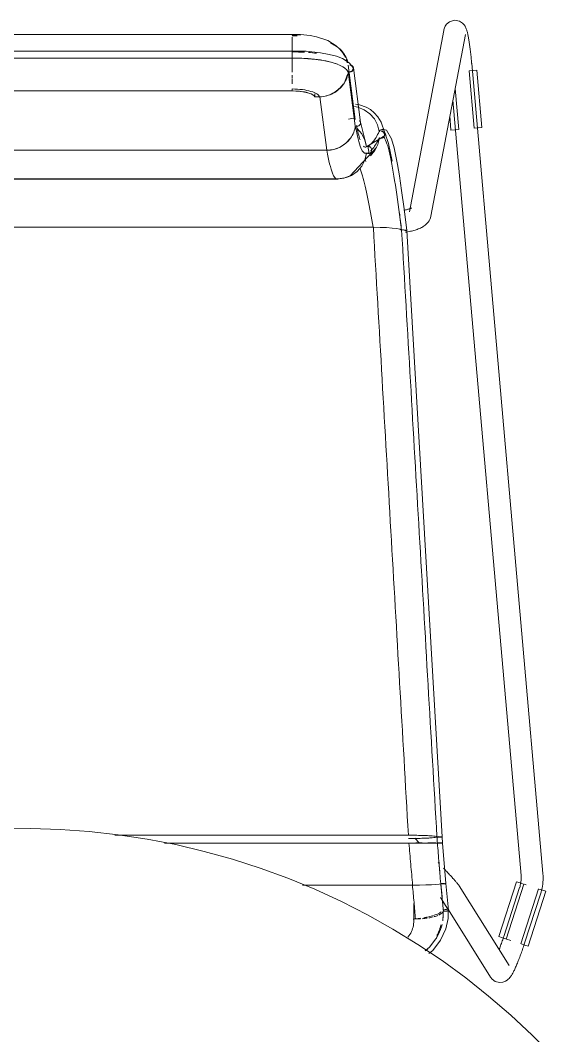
# Model space of a CAD drawing. Header units: millimetres. Extents: x 155927 to 317870, y -36033 to 97293.
# Drawn here: x 230318 to 230610, y 31394 to 31950 of the extents above; entities that cross this region are included whole.
import ezdxf

# ---------------------------------------------------------------- set-up
doc = ezdxf.new("R2010")
doc.units = ezdxf.units.MM
doc.header["$MEASUREMENT"] = 0
doc.layers.add('I-FURN', color=8, linetype='CONTINUOUS', lineweight=9)

msp = doc.modelspace()

# ---------------------------------------------------------------- linework, layer by layer
at = {"layer": 'I-FURN'}
for p, q in [((230550.89, 31946.64), (230550.52, 31945.84)), ((230551.64, 31947.72), (230550.89, 31946.64)), ((230553.22, 31949.04), (230551.64, 31947.72)), ((230553.22, 31949.04), (230555.97, 31949.88)), ((230555.97, 31949.88), (230558.73, 31949.39)), ((230558.73, 31949.39), (230560.38, 31948.35)), ((230560.38, 31948.35), (230561.24, 31947.44)), ((230561.24, 31947.44), (230561.71, 31946.74)), ((230561.71, 31946.74), (230562.02, 31946.18)), ((230562.02, 31946.18), (230562.23, 31945.7)), ((230467.17, 31942.1), (230172.32, 31942.1)), ((230467.17, 31941.93), (230467.17, 31942.1)), ((230471.69, 31942.02), (230467.17, 31942.1)), ((230467.17, 31942.08), (230467.17, 31941.8)), ((230467.17, 31940.61), (230467.17, 31938.85)), ((230476.9, 31941.5), (230471.69, 31942.02)), ((230480.4, 31940.85), (230476.9, 31941.5)), ((230486.55, 31938.82), (230480.4, 31940.85)), ((230550.08, 31944.28), (230531.26, 31844.99)), ((230543.05, 31842.76), (230561.87, 31942.05)), ((230550.17, 31944.7), (230550.08, 31944.28)), ((230550.3, 31945.22), (230550.17, 31944.7)), ((230550.52, 31945.84), (230550.3, 31945.22)), ((230562.23, 31945.7), (230562.4, 31945.28)), ((230562.4, 31945.28), (230562.54, 31944.87)), ((230562.54, 31944.87), (230562.67, 31944.48)), ((230562.67, 31944.48), (230562.78, 31944.08)), ((230562.78, 31944.08), (230562.89, 31943.68)), ((230562.89, 31943.68), (230563, 31943.27)), ((230563, 31943.27), (230563.1, 31942.84)), ((230563.1, 31942.84), (230563.19, 31942.4)), ((230563.19, 31942.4), (230563.29, 31941.94)), ((230563.29, 31941.94), (230563.39, 31941.46)), ((230563.39, 31941.46), (230563.48, 31940.96)), ((230563.48, 31940.96), (230563.58, 31940.45)), ((230467.17, 31938.58), (230467.17, 31936)), ((230467.17, 31932.82), (230467.17, 31935.84)), ((230467.17, 31935.83), (230467.17, 31932.82)), ((230491.26, 31935.95), (230486.55, 31938.82)), ((230493.24, 31934.12), (230491.26, 31935.95)), ((230563.58, 31940.45), (230563.67, 31939.92)), ((230563.67, 31939.92), (230563.76, 31939.36)), ((230563.76, 31939.36), (230563.86, 31938.8)), ((230563.86, 31938.8), (230563.95, 31938.21)), ((230563.95, 31938.21), (230564.04, 31937.61)), ((230564.04, 31937.61), (230564.13, 31936.99)), ((230564.13, 31936.99), (230564.22, 31936.35)), ((230564.22, 31936.35), (230564.31, 31935.7)), ((230564.31, 31935.7), (230564.4, 31935.04)), ((230564.4, 31935.04), (230564.48, 31934.37)), ((230467.17, 31933.06), (230172.32, 31933.06)), ((230467.17, 31933.06), (230467.17, 31929.21)), ((230474.73, 31932.91), (230467.17, 31933.06)), ((230467.17, 31932.99), (230467.17, 31933.06)), ((230467.17, 31932.79), (230467.17, 31932.99)), ((230467.17, 31932.49), (230467.17, 31932.79)), ((230467.17, 31932.1), (230467.17, 31932.49)), ((230467.17, 31931.65), (230467.17, 31932.1)), ((230467.17, 31931.15), (230467.17, 31931.65)), ((230467.17, 31930.65), (230467.17, 31931.15)), ((230467.17, 31930.18), (230467.17, 31930.65)), ((230467.17, 31929.76), (230467.17, 31930.18)), ((230467.17, 31929.43), (230467.17, 31929.76)), ((230467.17, 31929.21), (230467.17, 31929.43)), ((230482.62, 31932.11), (230474.73, 31932.91)), ((230487.34, 31931.25), (230482.62, 31932.11)), ((230491.38, 31930.17), (230487.34, 31931.25)), ((230494.55, 31928.97), (230491.38, 31930.17)), ((230494.91, 31932.05), (230493.24, 31934.12)), ((230496.24, 31929.78), (230494.91, 31932.05)), ((230564.48, 31934.37), (230564.57, 31933.68)), ((230564.57, 31933.68), (230564.65, 31932.98)), ((230564.65, 31932.98), (230564.73, 31932.27)), ((230564.73, 31932.27), (230564.82, 31931.55)), ((230564.82, 31931.55), (230564.9, 31930.83)), ((230564.9, 31930.83), (230564.97, 31930.09)), ((230564.97, 31930.09), (230565.05, 31929.35)), ((230172.32, 31929.1), (230467.17, 31929.1)), ((230467.17, 31925.31), (230467.17, 31929.13)), ((230467.17, 31929.13), (230467.17, 31925.31)), ((230473.4, 31929.02), (230467.17, 31929.1)), ((230467.17, 31925.12), (230467.17, 31921.56)), ((230479.96, 31928.49), (230473.4, 31929.02)), ((230483.97, 31927.89), (230479.96, 31928.49)), ((230488.41, 31926.93), (230483.97, 31927.89)), ((230491.84, 31925.83), (230488.41, 31926.93)), ((230498.38, 31926.67), (230494.55, 31928.97)), ((230497.78, 31925.35), (230501.63, 31895.65)), ((230500.27, 31924.29), (230498.38, 31926.67)), ((230565.05, 31929.35), (230565.12, 31928.61)), ((230565.12, 31928.61), (230565.2, 31927.86)), ((230565.2, 31927.86), (230565.27, 31927.11)), ((230565.27, 31927.11), (230565.33, 31926.36)), ((230565.33, 31926.36), (230565.35, 31926.2)), ((230604.3, 31482.88), (230565.35, 31926.2)), ((230467.17, 31919.93), (230467.17, 31918.09)), ((230501.65, 31892.11), (230497.81, 31921.81)), ((230498.56, 31919.38), (230498.24, 31921.82)), ((230500.62, 31923.79), (230504.48, 31894.01)), ((230563.93, 31922.22), (230566.69, 31890.81)), ((230564.05, 31922.23), (230566.12, 31922.41)), ((230566.12, 31922.41), (230568.16, 31922.59)), ((230568.16, 31922.59), (230570.92, 31891.18)), ((230467.17, 31916.12), (230467.17, 31917.61)), ((230467.17, 31916.13), (230467.17, 31915.11)), ((230467.17, 31911.26), (230172.32, 31911.26)), ((230172.32, 31911.2), (230467.17, 31911.2)), ((230467.17, 31911.2), (230470.21, 31911.09)), ((230470.21, 31911.09), (230473.06, 31910.77)), ((230473.06, 31910.77), (230475.55, 31910.26)), ((230475.55, 31910.26), (230477.54, 31909.59)), ((230477.54, 31909.59), (230478.89, 31908.8)), ((230478.89, 31908.8), (230479.53, 31907.94)), ((230479.53, 31907.94), (230479.53, 31909.6)), ((230479.53, 31907.94), (230482.24, 31908.01)), ((230482.24, 31908.01), (230486.1, 31878.73)), ((230558.24, 31890.07), (230556.27, 31912.55)), ((230503.03, 31902.35), (230501.28, 31902.72)), ((230501.28, 31902.71), (230503.02, 31902.34)), ((230504.02, 31903.69), (230501.75, 31903.98)), ((230506.54, 31900.95), (230503.03, 31902.35)), ((230507.62, 31902.39), (230504.02, 31903.69)), ((230509.89, 31901.05), (230507.62, 31902.39)), ((230555.06, 31906.18), (230592.34, 31481.83)), ((230501.51, 31896.43), (230498.01, 31895.75)), ((230509.62, 31898.78), (230506.54, 31900.95)), ((230512.1, 31895.95), (230509.62, 31898.78)), ((230512.06, 31899.27), (230509.89, 31901.05)), ((230514.05, 31897.03), (230512.06, 31899.27)), ((230515.86, 31894.2), (230514.05, 31897.03)), ((230553.32, 31897.59), (230554.01, 31889.7)), ((230502.12, 31891.95), (230502.62, 31891.91)), ((230502.62, 31891.91), (230503.11, 31891.99)), ((230505.14, 31887.74), (230502.64, 31890.61)), ((230503.11, 31891.99), (230503.56, 31892.19)), ((230503.56, 31892.19), (230503.94, 31892.49)), ((230503.94, 31892.49), (230504.24, 31892.87)), ((230504.24, 31894.69), (230503.95, 31895.08)), ((230504.43, 31894.25), (230504.24, 31894.69)), ((230504.24, 31892.87), (230504.43, 31893.31)), ((230504.49, 31893.78), (230504.43, 31894.25)), ((230504.43, 31893.31), (230504.49, 31893.78)), ((230504.46, 31894.09), (230507.43, 31882.48)), ((230513.85, 31892.63), (230512.1, 31895.95)), ((230514.75, 31889), (230513.85, 31892.63)), ((230519.85, 31882.49), (230515.86, 31894.2)), ((230568.88, 31891), (230566.81, 31890.82)), ((230570.92, 31891.18), (230568.88, 31891)), ((230496.53, 31882.6), (230499.02, 31885.34)), ((230506.9, 31884.34), (230505.14, 31887.74)), ((230517.43, 31886.44), (230508.04, 31880.73)), ((230514.8, 31885.51), (230514.01, 31881.9)), ((230514.02, 31881.9), (230514.8, 31885.51)), ((230514.74, 31889.09), (230514.75, 31889)), ((230514.75, 31889), (230515, 31889.1)), ((230514.99, 31889.1), (230514.75, 31889)), ((230515.27, 31885.36), (230514.8, 31885.51)), ((230514.8, 31885.51), (230515.27, 31885.36)), ((230515.77, 31885.33), (230515.27, 31885.36)), ((230515.27, 31885.36), (230515.77, 31885.33)), ((230516.57, 31890.22), (230515.66, 31889.92)), ((230516.21, 31889.13), (230515.72, 31889.21)), ((230515.72, 31889.2), (230516.21, 31889.13)), ((230516.26, 31885.42), (230515.77, 31885.33)), ((230515.77, 31885.33), (230516.27, 31885.42)), ((230516.21, 31889.13), (230516.66, 31888.93)), ((230516.67, 31888.94), (230516.21, 31889.13)), ((230516.71, 31885.63), (230516.26, 31885.42)), ((230516.27, 31885.42), (230516.72, 31885.63)), ((230518.76, 31889.69), (230516.57, 31890.22)), ((230516.66, 31888.93), (230517.05, 31888.63)), ((230517.06, 31888.63), (230516.67, 31888.94)), ((230517.09, 31885.95), (230516.71, 31885.63)), ((230516.72, 31885.63), (230517.09, 31885.95)), ((230517.05, 31888.63), (230517.35, 31888.23)), ((230517.36, 31888.23), (230517.06, 31888.63)), ((230517.38, 31886.35), (230517.09, 31885.95)), ((230517.09, 31885.95), (230517.38, 31886.35)), ((230517.35, 31888.23), (230517.55, 31887.78)), ((230517.55, 31887.78), (230517.36, 31888.23)), ((230517.56, 31886.81), (230517.38, 31886.35)), ((230517.38, 31886.35), (230517.57, 31886.81)), ((230517.55, 31887.78), (230517.62, 31887.3)), ((230517.63, 31887.3), (230517.55, 31887.78)), ((230517.62, 31887.3), (230517.56, 31886.81)), ((230517.57, 31886.81), (230517.63, 31887.3)), ((230521.53, 31885.05), (230518.76, 31889.69)), ((230522.93, 31880.05), (230521.53, 31885.05)), ((230556.06, 31889.88), (230554.01, 31889.7)), ((230558.12, 31890.06), (230556.06, 31889.88)), ((230489.87, 31879.21), (230493.42, 31880.52)), ((230493.42, 31880.52), (230496.53, 31882.6)), ((230513.31, 31880.25), (230498.71, 31864.55)), ((230507.79, 31880.63), (230506.9, 31884.34)), ((230507.43, 31882.48), (230507.76, 31880.61)), ((230507.79, 31880.63), (230508.26, 31880.79)), ((230508.26, 31880.79), (230507.79, 31880.63)), ((230508.26, 31880.79), (230508.76, 31880.83)), ((230508.76, 31880.83), (230508.26, 31880.79)), ((230509.3, 31877.02), (230508.47, 31880.91)), ((230508.76, 31880.83), (230509.25, 31880.74)), ((230509.25, 31880.75), (230508.76, 31880.83)), ((230509.7, 31880.55), (230509.25, 31880.75)), ((230509.25, 31880.74), (230509.7, 31880.54)), ((230510.08, 31880.23), (230509.7, 31880.55)), ((230509.7, 31880.54), (230510.08, 31880.23)), ((230510.08, 31880.23), (230510.37, 31879.83)), ((230510.38, 31879.83), (230510.08, 31880.23)), ((230510.37, 31879.83), (230510.56, 31879.37)), ((230510.57, 31879.37), (230510.38, 31879.83)), ((230514.01, 31881.9), (230512.37, 31878.58)), ((230512.38, 31878.57), (230514.02, 31881.9)), ((230521.76, 31872.83), (230519.85, 31882.49)), ((230524.73, 31871.03), (230522.93, 31880.05)), ((230486.1, 31878.73), (230153.39, 31878.73)), ((230153.39, 31878.73), (230486.1, 31878.73)), ((230486.1, 31878.73), (230489.82, 31879.19)), ((230509.6, 31877.15), (230506.72, 31877.11)), ((230506.9, 31873.41), (230507.79, 31877.12)), ((230508.26, 31876.96), (230507.79, 31877.12)), ((230507.79, 31877.12), (230508.26, 31876.96)), ((230508.76, 31876.92), (230508.26, 31876.96)), ((230508.26, 31876.96), (230508.76, 31876.92)), ((230509.25, 31877.01), (230508.76, 31876.92)), ((230508.76, 31876.92), (230509.25, 31877)), ((230509.7, 31877.21), (230509.25, 31877.01)), ((230509.25, 31877), (230509.7, 31877.21)), ((230510.08, 31877.52), (230509.7, 31877.21)), ((230509.7, 31877.21), (230510.08, 31877.52)), ((230512.36, 31878.57), (230509.97, 31875.74)), ((230509.97, 31875.74), (230512.38, 31878.57)), ((230510.37, 31877.92), (230510.08, 31877.52)), ((230510.08, 31877.52), (230510.38, 31877.92)), ((230510.56, 31878.39), (230510.37, 31877.92)), ((230510.38, 31877.92), (230510.57, 31878.39)), ((230510.56, 31879.37), (230510.63, 31878.88)), ((230510.63, 31878.88), (230510.56, 31878.39)), ((230510.63, 31878.88), (230510.57, 31879.37)), ((230510.57, 31878.39), (230510.63, 31878.88)), ((230505.14, 31870.02), (230502.63, 31867.15)), ((230502.64, 31867.14), (230505.14, 31870.01)), ((230506.89, 31873.41), (230505.14, 31870.02)), ((230505.14, 31870.01), (230506.9, 31873.41)), ((230525.77, 31864.72), (230524.73, 31871.03)), ((230492.14, 31863.13), (230147.35, 31863.13)), ((230147.35, 31863.13), (230492.14, 31863.13)), ((230147.89, 31862.98), (230452.69, 31862.98)), ((230452.69, 31862.98), (230491.6, 31862.98)), ((230495.35, 31863.42), (230491.6, 31862.98)), ((230495.93, 31863.61), (230492.14, 31863.13)), ((230492.14, 31863.13), (230495.93, 31863.6)), ((230499.81, 31865.15), (230495.35, 31863.42)), ((230499.5, 31864.98), (230495.93, 31863.61)), ((230495.93, 31863.6), (230499.5, 31864.97)), ((230498.71, 31864.55), (230496.79, 31863.85)), ((230502.63, 31867.15), (230499.5, 31864.98)), ((230499.5, 31864.97), (230502.64, 31867.14)), ((230526.95, 31856.7), (230525.77, 31864.72)), ((230528.31, 31846.77), (230526.95, 31856.7)), ((230529.86, 31834.91), (230528.31, 31846.77)), ((230529.18, 31846.12), (230528.72, 31846.02)), ((230529.63, 31846.22), (230529.18, 31846.12)), ((230530.05, 31846.33), (230529.63, 31846.22)), ((230530.45, 31846.44), (230530.05, 31846.33)), ((230530.81, 31846.54), (230530.45, 31846.44)), ((230531.15, 31846.65), (230530.81, 31846.54)), ((230531.45, 31846.76), (230531.15, 31846.65)), ((230531.72, 31846.86), (230531.45, 31846.76)), ((230531.95, 31846.96), (230531.72, 31846.86)), ((230532.15, 31847.04), (230531.95, 31846.96)), ((230532.3, 31847.12), (230532.15, 31847.04)), ((230532.39, 31847.16), (230532.3, 31847.12)), ((230532.46, 31847.21), (230532.39, 31847.16)), ((230532.48, 31847.22), (230532.46, 31847.21)), ((230528.72, 31846.02), (230528.22, 31845.92)), ((230542.43, 31840.88), (230542, 31840.09)), ((230542.8, 31841.77), (230542.43, 31840.88)), ((230543.05, 31842.76), (230542.8, 31841.77)), ((230511.45, 31836.63), (230128.05, 31836.63)), ((230128.05, 31836.63), (230511.45, 31836.63)), ((230515.21, 31836.57), (230511.45, 31836.63)), ((230511.52, 31836.63), (230515.22, 31836.57)), ((230518.75, 31836.42), (230515.21, 31836.57)), ((230515.28, 31836.57), (230518.75, 31836.42)), ((230521.85, 31836.18), (230518.75, 31836.42)), ((230518.8, 31836.42), (230521.85, 31836.18)), ((230524.35, 31835.87), (230521.85, 31836.18)), ((230521.89, 31836.18), (230524.35, 31835.87)), ((230526.09, 31835.5), (230524.35, 31835.87)), ((230524.36, 31835.87), (230526.09, 31835.5)), ((230526.09, 31835.5), (230527, 31835.1)), ((230527, 31835.1), (230526.09, 31835.5)), ((230527.47, 31835.12), (230527, 31835.1)), ((230527, 31835.1), (230527.47, 31835.12)), ((230527.96, 31835.12), (230527.47, 31835.12)), ((230527.47, 31835.12), (230527.97, 31835.12)), ((230528.46, 31835.11), (230527.96, 31835.12)), ((230527.97, 31835.12), (230528.46, 31835.11)), ((230528.91, 31835.09), (230528.46, 31835.11)), ((230528.46, 31835.11), (230528.91, 31835.09)), ((230529.3, 31835.06), (230528.91, 31835.09)), ((230528.91, 31835.09), (230529.3, 31835.06)), ((230529.6, 31835.02), (230529.3, 31835.06)), ((230529.3, 31835.06), (230529.6, 31835.02)), ((230534.35, 31835.08), (230533.73, 31834.89)), ((230534.95, 31835.27), (230534.35, 31835.08)), ((230535.54, 31835.48), (230534.95, 31835.27)), ((230536.12, 31835.7), (230535.54, 31835.48)), ((230536.69, 31835.93), (230536.12, 31835.7)), ((230537.26, 31836.18), (230536.69, 31835.93)), ((230537.81, 31836.46), (230537.26, 31836.18)), ((230538.34, 31836.75), (230537.81, 31836.46)), ((230538.88, 31837.07), (230538.34, 31836.75)), ((230539.42, 31837.43), (230538.88, 31837.07)), ((230539.95, 31837.83), (230539.42, 31837.43)), ((230540.48, 31838.28), (230539.95, 31837.83)), ((230541, 31838.8), (230540.48, 31838.28)), ((230541.51, 31839.4), (230541, 31838.8)), ((230542, 31840.09), (230541.51, 31839.4)), ((230528.94, 31834.73), (230529.32, 31834.76)), ((230529.33, 31834.76), (230528.95, 31834.73)), ((230529.76, 31834), (230529.05, 31833.89)), ((230529.32, 31834.76), (230529.61, 31834.81)), ((230529.62, 31834.81), (230529.33, 31834.76)), ((230530.45, 31834.13), (230529.76, 31834)), ((230529.79, 31834.86), (230529.8, 31834.86)), ((230529.8, 31834.86), (230529.86, 31834.91)), ((230529.86, 31834.91), (230529.8, 31834.86)), ((230529.8, 31834.86), (230529.8, 31834.86)), ((230529.86, 31834.91), (230549.15, 31503)), ((230531.13, 31834.26), (230530.45, 31834.13)), ((230531.8, 31834.41), (230531.13, 31834.26)), ((230532.46, 31834.56), (230531.8, 31834.41)), ((230533.1, 31834.72), (230532.46, 31834.56)), ((230533.73, 31834.89), (230533.1, 31834.72)), ((230324.06, 31507.57), (230308.07, 31507.42)), ((230340.06, 31507.08), (230324.06, 31507.57)), ((230356.01, 31505.95), (230340.06, 31507.08)), ((230371.92, 31504.18), (230356.01, 31505.95)), ((230530.7, 31503.9), (230370.12, 31503.9)), ((230370.12, 31503.9), (230530.7, 31503.9)), ((230387.73, 31501.77), (230371.92, 31504.18)), ((230403.44, 31498.74), (230387.73, 31501.77)), ((230534.48, 31503.87), (230530.7, 31503.9)), ((230530.81, 31502.11), (230534.49, 31502.14)), ((230536.76, 31499.59), (230534.19, 31502.26)), ((230538.05, 31503.79), (230534.48, 31503.87)), ((230534.49, 31502.14), (230538.04, 31502.21)), ((230538.04, 31502.21), (230541.16, 31502.34)), ((230541.18, 31503.67), (230538.05, 31503.79)), ((230541.16, 31502.34), (230543.66, 31502.5)), ((230543.68, 31503.51), (230541.18, 31503.67)), ((230543.66, 31502.5), (230545.41, 31502.69)), ((230545.43, 31503.31), (230543.68, 31503.51)), ((230545.41, 31502.69), (230546.31, 31502.9)), ((230546.32, 31503.1), (230545.43, 31503.31)), ((230546.31, 31502.9), (230546.78, 31502.89)), ((230546.79, 31503.11), (230546.32, 31503.1)), ((230546.78, 31502.89), (230547.27, 31502.89)), ((230547.28, 31503.11), (230546.79, 31503.11)), ((230547.27, 31502.89), (230547.76, 31502.9)), ((230547.77, 31503.11), (230547.28, 31503.11)), ((230547.76, 31502.9), (230548.22, 31502.91)), ((230548.22, 31503.1), (230547.77, 31503.11)), ((230548.61, 31503.08), (230548.22, 31503.1)), ((230548.22, 31502.91), (230548.6, 31502.93)), ((230548.6, 31502.93), (230548.89, 31502.95)), ((230548.9, 31503.06), (230548.61, 31503.08)), ((230548.89, 31502.95), (230549.08, 31502.97)), ((230549.09, 31503.03), (230548.9, 31503.06)), ((230549.08, 31502.97), (230549.15, 31503)), ((230549.15, 31503), (230549.09, 31503.03)), ((230549.42, 31499.64), (230549.16, 31503)), ((230530.96, 31499.58), (230397.22, 31499.58)), ((230397.22, 31499.58), (230530.96, 31499.58)), ((230419.02, 31495.08), (230403.44, 31498.74)), ((230534.75, 31499.58), (230530.96, 31499.58)), ((230530.96, 31499.58), (230534.75, 31499.58)), ((230534.75, 31499.71), (230538.31, 31499.7)), ((230538.31, 31499.7), (230534.75, 31499.71)), ((230538.31, 31499.59), (230534.75, 31499.58)), ((230534.75, 31499.58), (230538.32, 31499.59)), ((230541.45, 31499.6), (230538.32, 31499.59)), ((230538.32, 31499.59), (230541.45, 31499.6)), ((230541.43, 31499.69), (230543.93, 31499.68)), ((230543.94, 31499.68), (230541.44, 31499.69)), ((230543.95, 31499.61), (230541.45, 31499.6)), ((230541.45, 31499.6), (230543.95, 31499.61)), ((230543.93, 31499.68), (230545.68, 31499.67)), ((230545.69, 31499.67), (230543.94, 31499.68)), ((230543.95, 31499.61), (230545.7, 31499.62)), ((230545.7, 31499.62), (230543.96, 31499.61)), ((230546.59, 31499.64), (230545.7, 31499.62)), ((230545.7, 31499.62), (230546.59, 31499.64)), ((230546.58, 31499.65), (230547.05, 31499.65)), ((230547.05, 31499.65), (230546.58, 31499.65)), ((230547.06, 31499.64), (230546.59, 31499.64)), ((230546.59, 31499.64), (230547.06, 31499.64)), ((230547.05, 31499.65), (230547.55, 31499.65)), ((230547.55, 31499.65), (230547.05, 31499.65)), ((230547.55, 31499.64), (230547.06, 31499.64)), ((230547.06, 31499.64), (230547.56, 31499.64)), ((230547.55, 31499.65), (230548.04, 31499.65)), ((230548.04, 31499.65), (230547.55, 31499.65)), ((230548.04, 31499.64), (230547.55, 31499.64)), ((230547.56, 31499.64), (230548.05, 31499.64)), ((230548.04, 31499.65), (230548.49, 31499.65)), ((230548.49, 31499.65), (230548.04, 31499.65)), ((230548.49, 31499.64), (230548.04, 31499.64)), ((230548.05, 31499.64), (230548.5, 31499.64)), ((230548.49, 31499.65), (230548.87, 31499.65)), ((230548.88, 31499.65), (230548.49, 31499.65)), ((230548.88, 31499.64), (230548.49, 31499.64)), ((230548.5, 31499.64), (230548.88, 31499.64)), ((230548.87, 31499.65), (230549.17, 31499.65)), ((230549.17, 31499.65), (230548.88, 31499.65)), ((230549.17, 31499.64), (230548.88, 31499.64)), ((230548.88, 31499.64), (230549.17, 31499.64)), ((230549.17, 31499.65), (230549.36, 31499.65)), ((230549.36, 31499.65), (230549.17, 31499.65)), ((230549.36, 31499.64), (230549.17, 31499.64)), ((230549.17, 31499.64), (230549.36, 31499.64)), ((230549.36, 31499.65), (230549.42, 31499.64)), ((230549.43, 31499.64), (230549.36, 31499.65)), ((230549.42, 31499.64), (230549.36, 31499.64)), ((230549.36, 31499.64), (230549.43, 31499.64)), ((230549.43, 31499.64), (230551.25, 31477.44)), ((230434.43, 31490.8), (230419.02, 31495.08)), ((230449.66, 31485.91), (230434.43, 31490.8)), ((230464.69, 31480.41), (230449.66, 31485.91)), ((230547.52, 31488.4), (230547.04, 31488.91)), ((230550.34, 31485.43), (230549.88, 31485.91)), ((230550.78, 31484.95), (230550.34, 31485.43)), ((230551.22, 31484.48), (230550.78, 31484.95)), ((230479.48, 31474.31), (230464.69, 31480.41)), ((230551.66, 31484.02), (230551.22, 31484.48)), ((230552.08, 31483.57), (230551.66, 31484.02)), ((230552.49, 31483.12), (230552.08, 31483.57)), ((230552.9, 31482.69), (230552.49, 31483.12)), ((230553.29, 31482.26), (230552.9, 31482.69)), ((230553.67, 31481.85), (230553.29, 31482.26)), ((230554.04, 31481.45), (230553.67, 31481.85)), ((230554.39, 31481.06), (230554.04, 31481.45)), ((230554.74, 31480.68), (230554.39, 31481.06)), ((230555.06, 31480.31), (230554.74, 31480.68)), ((230555.38, 31479.96), (230555.06, 31480.31)), ((230555.68, 31479.63), (230555.38, 31479.96)), ((230555.97, 31479.3), (230555.68, 31479.63)), ((230556.24, 31479), (230555.97, 31479.3)), ((230592.34, 31481.83), (230592.39, 31481.17)), ((230592.4, 31479.84), (230592.36, 31479.18)), ((230592.39, 31481.17), (230592.41, 31480.51)), ((230592.41, 31480.51), (230592.4, 31479.84)), ((230604.3, 31482.83), (230604.3, 31482.88)), ((230604.38, 31481.7), (230604.3, 31482.83)), ((230604.33, 31478.27), (230604.39, 31479.41)), ((230604.41, 31480.55), (230604.38, 31481.7)), ((230604.39, 31479.41), (230604.41, 31480.55)), ((230472.79, 31476.61), (230532.9, 31476.61)), ((230532.9, 31476.61), (230472.79, 31476.61)), ((230494.02, 31467.63), (230479.48, 31474.31)), ((230532.9, 31476.61), (230536.67, 31476.64)), ((230536.67, 31476.64), (230533.03, 31476.61)), ((230540.2, 31476.71), (230536.76, 31476.64)), ((230536.76, 31476.64), (230540.2, 31476.71)), ((230540.2, 31476.71), (230543.3, 31476.83)), ((230543.3, 31476.83), (230540.27, 31476.71)), ((230543.3, 31476.83), (230545.78, 31476.98)), ((230545.78, 31476.98), (230543.34, 31476.83)), ((230545.78, 31476.98), (230547.51, 31477.16)), ((230547.51, 31477.16), (230545.8, 31476.98)), ((230547.51, 31477.16), (230548.4, 31477.35)), ((230548.4, 31477.35), (230547.52, 31477.16)), ((230548.4, 31477.35), (230548.88, 31477.34)), ((230548.87, 31477.34), (230548.4, 31477.35)), ((230548.41, 31477.54), (230548.89, 31477.54)), ((230548.89, 31477.54), (230548.42, 31477.54)), ((230549.37, 31477.34), (230548.87, 31477.34)), ((230548.88, 31477.34), (230549.37, 31477.34)), ((230549.39, 31477.55), (230548.89, 31477.54)), ((230548.89, 31477.54), (230549.38, 31477.55)), ((230549.37, 31477.34), (230549.86, 31477.34)), ((230549.86, 31477.34), (230549.37, 31477.34)), ((230549.38, 31477.55), (230549.87, 31477.54)), ((230549.88, 31477.54), (230549.39, 31477.55)), ((230549.86, 31477.34), (230550.32, 31477.35)), ((230550.31, 31477.35), (230549.86, 31477.34)), ((230549.87, 31477.54), (230550.33, 31477.53)), ((230550.33, 31477.53), (230549.88, 31477.54)), ((230550.7, 31477.37), (230550.31, 31477.35)), ((230550.32, 31477.35), (230550.7, 31477.37)), ((230550.7, 31477.37), (230551, 31477.39)), ((230550.99, 31477.39), (230550.7, 31477.37)), ((230551, 31477.49), (230550.71, 31477.51)), ((230550.71, 31477.51), (230551, 31477.49)), ((230551.19, 31477.47), (230551, 31477.49)), ((230551, 31477.49), (230551.19, 31477.47)), ((230551, 31477.39), (230551.19, 31477.42)), ((230551.25, 31477.44), (230551.18, 31477.42)), ((230551.25, 31477.44), (230551.19, 31477.47)), ((230551.19, 31477.47), (230551.25, 31477.44)), ((230551.19, 31477.42), (230551.25, 31477.44)), ((230551.25, 31477.44), (230552.68, 31462.95)), ((230556.5, 31478.7), (230556.24, 31479)), ((230556.74, 31478.42), (230556.5, 31478.7)), ((230556.97, 31478.16), (230556.74, 31478.42)), ((230557.19, 31477.9), (230556.97, 31478.16)), ((230557.39, 31477.66), (230557.19, 31477.9)), ((230557.58, 31477.43), (230557.39, 31477.66)), ((230557.76, 31477.21), (230557.58, 31477.43)), ((230557.93, 31476.99), (230557.76, 31477.21)), ((230558.1, 31476.76), (230557.93, 31476.99)), ((230558.29, 31476.5), (230558.1, 31476.76)), ((230558.5, 31476.18), (230558.29, 31476.5)), ((230585.81, 31432.59), (230558.5, 31476.18)), ((230589.86, 31478.41), (230580.17, 31448.41)), ((230591.6, 31475.27), (230582.89, 31448.45)), ((230584.21, 31447.1), (230593.9, 31477.11)), ((230589.86, 31478.41), (230591.81, 31477.78)), ((230591.61, 31475.29), (230591.6, 31475.27)), ((230591.8, 31475.93), (230591.61, 31475.29)), ((230591.96, 31476.57), (230591.8, 31475.93)), ((230591.81, 31477.78), (230593.78, 31477.14)), ((230592.1, 31477.22), (230591.96, 31476.57)), ((230592.22, 31477.87), (230592.1, 31477.22)), ((230592.3, 31478.52), (230592.22, 31477.87)), ((230601.97, 31474.5), (230592.28, 31444.49)), ((230592.36, 31479.18), (230592.3, 31478.52)), ((230594, 31477.07), (230595.16, 31476.7)), ((230602.09, 31474.46), (230604.06, 31473.83)), ((230603.34, 31472.66), (230603.63, 31473.76)), ((230603.63, 31473.76), (230603.87, 31474.88)), ((230603.87, 31474.88), (230604.07, 31476)), ((230604.06, 31473.83), (230606.01, 31473.2)), ((230604.07, 31476), (230604.22, 31477.13)), ((230604.22, 31477.13), (230604.33, 31478.27)), ((230548.33, 31469.8), (230552.37, 31463.36)), ((230594.3, 31444.75), (230603.01, 31471.56)), ((230606.01, 31473.2), (230596.32, 31443.19)), ((230603.01, 31471.56), (230603.34, 31472.66)), ((230508.28, 31460.38), (230494.02, 31467.63)), ((230533.61, 31456.82), (230533.61, 31466.57)), ((230552.47, 31458.38), (230552.55, 31463.84)), ((230552.61, 31462.99), (230575.64, 31426.22)), ((230522.23, 31452.55), (230508.28, 31460.38)), ((230534.6, 31458.06), (230533.56, 31458.06)), ((230551.25, 31452.74), (230552.47, 31458.38)), ((230535.87, 31444.18), (230522.23, 31452.55)), ((230548.35, 31446.42), (230551.25, 31452.74)), ((230542.28, 31442.56), (230545.78, 31447.13)), ((230544.01, 31440.89), (230548.35, 31446.42)), ((230545.78, 31447.13), (230547.69, 31450.82)), ((230582.12, 31447.77), (230580.17, 31448.41)), ((230581.85, 31445.38), (230582.09, 31446.06)), ((230582.09, 31446.06), (230582.32, 31446.74)), ((230584.09, 31447.14), (230582.12, 31447.77)), ((230582.32, 31446.74), (230582.55, 31447.43)), ((230582.55, 31447.43), (230582.78, 31448.12)), ((230582.78, 31448.12), (230582.89, 31448.45)), ((230584.31, 31447.07), (230586.79, 31446.27)), ((230549.15, 31435.27), (230535.87, 31444.18)), ((230539.95, 31440.61), (230542.28, 31442.56)), ((230541.97, 31439.26), (230544.01, 31440.89)), ((230580.44, 31441.48), (230580.68, 31442.1)), ((230580.68, 31442.1), (230580.91, 31442.74)), ((230580.91, 31442.74), (230581.15, 31443.38)), ((230581.15, 31443.38), (230581.38, 31444.04)), ((230581.38, 31444.04), (230581.62, 31444.71)), ((230581.62, 31444.71), (230581.85, 31445.38)), ((230594.37, 31443.82), (230592.4, 31444.46)), ((230592.65, 31439.91), (230592.91, 31440.63)), ((230592.91, 31440.63), (230593.16, 31441.35)), ((230593.16, 31441.35), (230593.41, 31442.08)), ((230593.41, 31442.08), (230593.66, 31442.81)), ((230593.66, 31442.81), (230593.91, 31443.55)), ((230593.91, 31443.55), (230594.15, 31444.29)), ((230594.15, 31444.29), (230594.3, 31444.75)), ((230596.32, 31443.19), (230594.37, 31443.82)), ((230562.07, 31425.83), (230549.15, 31435.27)), ((230590.62, 31434.56), (230590.87, 31435.18)), ((230590.87, 31435.18), (230591.13, 31435.82)), ((230591.13, 31435.82), (230591.38, 31436.48)), ((230591.38, 31436.48), (230591.63, 31437.14)), ((230591.63, 31437.14), (230591.89, 31437.82)), ((230591.89, 31437.82), (230592.14, 31438.51)), ((230592.14, 31438.51), (230592.4, 31439.21)), ((230592.4, 31439.21), (230592.65, 31439.91)), ((230588.23, 31429.21), (230588.46, 31429.66)), ((230588.46, 31429.66), (230588.69, 31430.14)), ((230588.69, 31430.14), (230588.93, 31430.63)), ((230588.93, 31430.63), (230589.16, 31431.14)), ((230589.16, 31431.14), (230589.4, 31431.67)), ((230589.4, 31431.67), (230589.64, 31432.21)), ((230589.64, 31432.21), (230589.88, 31432.77)), ((230589.88, 31432.77), (230590.13, 31433.35)), ((230590.13, 31433.35), (230590.38, 31433.95)), ((230590.38, 31433.95), (230590.62, 31434.56)), ((230574.61, 31415.89), (230562.07, 31425.83)), ((230576.53, 31425.1), (230575.64, 31426.22)), ((230576.53, 31425.1), (230578.27, 31423.87)), ((230578.27, 31423.87), (230580.49, 31423.29)), ((230582.47, 31423.46), (230583.85, 31423.98)), ((230583.85, 31423.98), (230584.76, 31424.55)), ((230584.76, 31424.55), (230585.39, 31425.07)), ((230585.39, 31425.07), (230585.85, 31425.53)), ((230585.85, 31425.53), (230586.22, 31425.96)), ((230586.22, 31425.96), (230586.53, 31426.36)), ((230586.53, 31426.36), (230586.81, 31426.75)), ((230586.81, 31426.75), (230587.07, 31427.14)), ((230587.07, 31427.14), (230587.31, 31427.53)), ((230587.31, 31427.53), (230587.55, 31427.93)), ((230587.55, 31427.93), (230587.78, 31428.34)), ((230587.78, 31428.34), (230588.01, 31428.77)), ((230588.01, 31428.77), (230588.23, 31429.21)), ((230580.49, 31423.29), (230582.47, 31423.46)), ((230586.73, 31405.45), (230574.61, 31415.89)), ((230598.43, 31394.54), (230586.73, 31405.45)), ((230609.68, 31383.16), (230598.43, 31394.54))]:
    msp.add_line(p, q, dxfattribs=at)
for centre, major_axis, ratio, start_param, end_param in [((230467.17, 31937.82), (-12.4, 0), 0.287441, 4.492176, 4.712389), ((230467.17, 31926.35), (0, -15.75), 0.000004, 0.290246, 0.472486), ((230485.97, 31893.8), (-15.78, 0), 0.955139, 2.545839, 3.029056), ((230502.53, 31893.78), (-1.96, 0), 0.955139, 1.359855, 3.903556), ((230485.97, 31893.8), (-15.78, 0), 0.955139, 1.579038, 2.545717)]:
    msp.add_ellipse(centre, major_axis=major_axis, ratio=ratio, start_param=start_param, end_param=end_param, dxfattribs=at)
for points in [[(230467.17, 31942.01), (230468.75, 31942.01), (230470.25, 31941.94), (230471.68, 31941.8)], [(230467.17, 31932.53), (230469.39, 31932.57), (230471.59, 31932.53), (230473.77, 31932.42)], [(230475.98, 31932.28), (230477.46, 31932.17), (230478.91, 31932.03), (230480.32, 31931.85)], [(230492.01, 31925.77), (230493.47, 31925.2), (230495.94, 31923.93), (230497.25, 31922.53), (230497.6, 31921.8)], [(230496.72, 31928.69), (230496.97, 31928.03), (230497.14, 31927.36), (230497.28, 31926.67)], [(230482.24, 31908.01), (230483.54, 31908.05), (230486.04, 31908.41), (230489.64, 31909.82), (230492.78, 31912.01), (230495.31, 31914.85), (230497.08, 31918.19), (230497.66, 31920.57), (230497.81, 31921.81)], [(230497.34, 31920.29), (230497.03, 31918.9), (230496.53, 31917.54), (230495.83, 31916.28)], [(230494.97, 31914.93), (230493.65, 31913.03), (230491.85, 31911.51), (230489.84, 31910.26)], [(230467.17, 31912.32), (230469.07, 31912.29), (230472.8, 31912.03), (230477.6, 31911.07), (230480.92, 31909.68), (230481.87, 31908.58), (230481.99, 31908.02)], [(230475.55, 31910.31), (230473.49, 31910.85), (230470.78, 31911.14), (230468.01, 31911.23)], [(230489.33, 31909.95), (230488.21, 31909.35), (230487.02, 31908.81), (230485.78, 31908.56)], [(230501.65, 31892.11), (230502.67, 31886.6), (230504.72, 31878.54), (230506.77, 31876.57), (230507.79, 31877.12)], [(230502.28, 31892.32), (230502.94, 31889.19), (230503.59, 31886.27), (230504.25, 31884.55)], [(230514.83, 31889.12), (230515.51, 31890.08), (230516.18, 31890.35), (230516.85, 31889.79)], [(230517.82, 31888.41), (230518.05, 31887.96), (230518.29, 31887.4), (230518.52, 31886.75)], [(230506.15, 31881.05), (230506.7, 31880.48), (230507.24, 31880.34), (230507.79, 31880.63)], [(230507.23, 31874.06), (230507.29, 31873.6), (230507.34, 31873.13), (230507.4, 31872.66)], [(230491.6, 31862.98), (230491.78, 31862.98), (230491.96, 31863.03), (230492.14, 31863.13)], [(230525.8, 31844.47), (230526.19, 31841.37), (230526.59, 31838.24), (230526.98, 31835.11)], [(230511.52, 31836.63), (230514.72, 31781.27), (230517.92, 31725.85), (230521.11, 31670.39)], [(230546.32, 31503.1), (230543.1, 31558.51), (230536.66, 31669.27), (230530.22, 31779.86), (230527, 31835.1)], [(230521.11, 31670.39), (230524.31, 31614.93), (230527.5, 31559.42), (230530.7, 31503.9)], [(230546.31, 31502.9), (230546.35, 31502.36), (230546.44, 31501.28), (230546.53, 31500.19), (230546.58, 31499.65)], [(230546.32, 31503.1), (230546.36, 31502.53), (230546.45, 31501.37), (230546.54, 31500.21), (230546.59, 31499.64)], [(230530.96, 31499.58), (230531.31, 31495.75), (230531.65, 31491.92), (230531.99, 31488.09)], [(230548.4, 31477.35), (230548.1, 31481.06), (230547.49, 31488.48), (230546.89, 31495.92), (230546.59, 31499.64)], [(230531.99, 31488.09), (230532.34, 31484.26), (230532.68, 31480.43), (230533.03, 31476.61)], [(230532.9, 31476.61), (230533.21, 31473.48), (230533.8, 31467.23), (230534.34, 31461.09), (230534.6, 31458.06)], [(230548.4, 31477.35), (230548.64, 31474.82), (230549.12, 31469.79), (230549.6, 31464.84), (230549.84, 31462.4)], [(230548.44, 31477.35), (230548.66, 31475.04), (230548.89, 31472.72), (230549.12, 31470.45)], [(230533.56, 31458.06), (230533.6, 31457.55), (230533.62, 31457.05), (230533.61, 31456.54)], [(230537.38, 31458.16), (230536.48, 31458.1), (230535.55, 31458.07), (230534.6, 31458.06)], [(230536.02, 31458.3), (230536.5, 31458.35), (230536.96, 31458.41), (230537.43, 31458.48)], [(230540.96, 31458.53), (230540.11, 31458.4), (230539.23, 31458.29), (230538.32, 31458.23)], [(230539.13, 31458.74), (230539.81, 31458.86), (230540.47, 31458.99), (230541.13, 31459.13)], [(230541.79, 31459.28), (230542.71, 31459.49), (230543.66, 31459.72), (230544.51, 31459.97)], [(230544.19, 31459.16), (230543.45, 31458.97), (230542.64, 31458.81), (230541.81, 31458.66)], [(230544.83, 31460.12), (230545.64, 31460.39), (230546.45, 31460.67), (230547.01, 31460.97)], [(230546.84, 31460.03), (230546.25, 31459.78), (230545.59, 31459.55), (230544.86, 31459.34)], [(230547.25, 31461.08), (230547.89, 31461.4), (230548.29, 31461.71), (230548.62, 31462.04)], [(230549.81, 31460.86), (230549.79, 31459.6), (230549.7, 31458.34), (230549.51, 31457.1)], [(230549.61, 31458.88), (230549.72, 31459.77), (230549.74, 31460.67), (230549.74, 31461.57)], [(230541.34, 31441.73), (230540.91, 31441.33), (230540.47, 31440.94), (230540.01, 31440.56)]]:
    msp.add_open_spline(points, degree=3, dxfattribs=at)
for points, knots in [([(230491.88, 31935.23), (230491.15, 31935.76), (230489.9, 31936.47), (230488.57, 31937.1), (230488.05, 31937.3)], [0.5455526, 0.5455526, 0.5455526, 0.5455526, 0.6666667, 0.739481, 0.739481, 0.739481, 0.739481]), ([(230497.57, 31926.56), (230497.41, 31927.29), (230496.85, 31929.17), (230495.31, 31932), (230493.63, 31933.83), (230492.68, 31934.61)], [0.0634811, 0.0634811, 0.0634811, 0.0634811, 0.1666667, 0.3333333, 0.5, 0.5, 0.5, 0.5]), ([(230467.17, 31929.13), (230469.52, 31929.17), (230474.17, 31929.1), (230481.02, 31928.47), (230487.13, 31927.38), (230490.34, 31926.37), (230491.83, 31925.83)], [0.0000052, 0.0000052, 0.0000052, 0.0000052, 0.1666667, 0.3333333, 0.5, 0.6602535, 0.6602535, 0.6602535, 0.6602535]), ([(230498.57, 31925.38), (230498.73, 31925.37), (230499.02, 31925.33), (230499.41, 31925.19), (230499.82, 31924.93), (230500.28, 31924.41), (230500.53, 31923.55), (230500.3, 31922.76), (230499.9, 31922.23), (230499.52, 31921.91), (230499.21, 31921.77), (230499.06, 31921.72)], [-0.875, -0.875, -0.875, -0.875, -0.8125, -0.765625, -0.71875, -0.625, -0.5, -0.375, -0.3125, -0.25, -0.1875, -0.1875, -0.1875, -0.1875]), ([(230498.66, 31921.63), (230498.8, 31921.63), (230499.03, 31921.66), (230499.32, 31921.74), (230499.58, 31921.85), (230499.9, 31922.05), (230500.22, 31922.36), (230500.45, 31922.73), (230500.59, 31923.08), (230500.64, 31923.39), (230500.64, 31923.67), (230500.61, 31923.93), (230500.53, 31924.18), (230500.42, 31924.43), (230500.23, 31924.73), (230499.91, 31925.04), (230499.51, 31925.25), (230499.15, 31925.35), (230498.89, 31925.39), (230498.73, 31925.4), (230498.66, 31925.4)], [0.1111111, 0.1111111, 0.1111111, 0.1111111, 0.1666667, 0.1944444, 0.2222222, 0.2777778, 0.3333333, 0.3888889, 0.4444444, 0.4791667, 0.5138889, 0.5486111, 0.5833333, 0.6180556, 0.6527778, 0.7222222, 0.7916667, 0.8263889, 0.8611111, 0.8888889, 0.8888889, 0.8888889, 0.8888889]), ([(230508.47, 31880.91), (230509.4, 31881.38), (230511.5, 31883.17), (230513.59, 31886.6), (230514.75, 31889)], [0.0974617, 0.0974617, 0.0974617, 0.0974617, 0.5, 1, 1, 1, 1]), ([(230509.92, 31878.38), (230510.38, 31878.78), (230512, 31880.45), (230513.63, 31883.1), (230514.8, 31885.51)], [0.3036932, 0.3036932, 0.3036932, 0.3036932, 0.5, 1, 1, 1, 1]), ([(230516.63, 31886.39), (230517.04, 31886.2), (230518.46, 31884.6), (230520.9, 31876.3), (230523.95, 31857.86), (230525.98, 31842.65), (230527, 31835.1)], [0.1500589, 0.1500589, 0.1500589, 0.1500589, 0.25, 0.5, 0.75, 1, 1, 1, 1]), ([(230486.1, 31878.73), (230487.11, 31873), (230488.94, 31865.36), (230490.77, 31862.98), (230491.6, 31862.98)], [0, 0, 0, 0, 0.5, 0.9107153, 0.9107153, 0.9107153, 0.9107153]), ([(230504.15, 31868.9), (230504.63, 31867.75), (230506.09, 31863.51), (230508.53, 31852.8), (230510.47, 31842.02), (230511.45, 31836.63)], [0.375, 0.375, 0.375, 0.375, 0.5, 0.75, 1, 1, 1, 1]), ([(230530.7, 31503.9), (230531.97, 31503.9), (230534.52, 31503.88), (230538.13, 31503.8), (230541.29, 31503.68), (230544.65, 31503.46), (230546.04, 31503.25), (230546.32, 31503.1)], [-1, -1, -1, -1, -0.833333, -0.666667, -0.5, -0.333333, 0, 0, 0, 0]), ([(230546.31, 31502.9), (230546.02, 31502.76), (230544.63, 31502.55), (230541.28, 31502.33), (230538.12, 31502.21), (230534.56, 31502.13), (230532.05, 31502.11), (230530.81, 31502.11)], [-1, -1, -1, -1, -0.6666667, -0.5, -0.3333333, -0.1666667, -0.003964, -0.003964, -0.003964, -0.003964]), ([(230549.16, 31503), (230549.16, 31502.98), (230549.02, 31502.96), (230548.62, 31502.92), (230548.23, 31502.91), (230547.77, 31502.9), (230547.28, 31502.89), (230546.78, 31502.89), (230546.46, 31502.9), (230546.31, 31502.9)], [-0.5, -0.5, -0.5, -0.5, -0.375, -0.3125, -0.25, -0.1875, -0.125, -0.0625, 0, 0, 0, 0]), ([(230546.32, 31503.1), (230546.54, 31503.11), (230547.03, 31503.12), (230547.66, 31503.11), (230548.13, 31503.1), (230548.54, 31503.09), (230548.99, 31503.05), (230549.15, 31503.02), (230549.16, 31503)], [-1, -1, -1, -1, -0.90625, -0.8125, -0.765625, -0.71875, -0.625, -0.501507, -0.501507, -0.501507, -0.501507]), ([(230547.91, 31483.65), (230547.77, 31485.29), (230547.33, 31490.62), (230546.89, 31495.96), (230546.58, 31499.65)], [0.2766114, 0.2766114, 0.2766114, 0.2766114, 0.5, 1, 1, 1, 1]), ([(230549.74, 31463.13), (230549.96, 31463.12), (230550.45, 31463.12), (230551.2, 31463.21), (230551.87, 31463.36), (230552.3, 31463.54), (230552.45, 31463.65), (230552.49, 31463.7)], [-1, -1, -1, -1, -0.90625, -0.8125, -0.71875, -0.625, -0.5625, -0.5625, -0.5625, -0.5625]), ([(230552.63, 31462.8), (230552.61, 31462.78), (230552.56, 31462.73), (230552.46, 31462.66), (230552.27, 31462.56), (230551.94, 31462.45), (230551.55, 31462.38), (230551.19, 31462.35), (230550.82, 31462.33), (230550.37, 31462.33), (230550.02, 31462.37), (230549.84, 31462.4)], [0.5555556, 0.5555556, 0.5555556, 0.5555556, 0.5833333, 0.6180556, 0.6527778, 0.7222222, 0.7916667, 0.8263889, 0.8611111, 0.9305556, 1, 1, 1, 1]), ([(230533.56, 31458.06), (230533.77, 31455.68), (230533.14, 31452.07), (230531.21, 31449.07), (230530.45, 31448.17)], [0, 0, 0, 0, 0.3333333, 0.5, 0.5, 0.5, 0.5]), ([(230549.84, 31462.4), (230549.69, 31462), (230549.13, 31461.26), (230548, 31460.56), (230547.32, 31460.24)], [0, 0, 0, 0, 0.1666667, 0.3309695, 0.3309695, 0.3309695, 0.3309695]), ([(230549.1, 31455.11), (230548.66, 31453.24), (230547.69, 31450.41), (230546.18, 31447.86), (230545.59, 31446.99)], [0.1940397, 0.1940397, 0.1940397, 0.1940397, 0.3333333, 0.408557, 0.408557, 0.408557, 0.408557]), ([(230546.31, 31449.05), (230546.65, 31449.64), (230547.67, 31451.49), (230548.17, 31453.47), (230548.39, 31454.85)], [0.6175454, 0.6175454, 0.6175454, 0.6175454, 0.6666667, 0.7702374, 0.7702374, 0.7702374, 0.7702374])]:
    msp.add_open_spline(points, degree=3, knots=knots, dxfattribs=at)

doc.saveas('drawing.dxf')
